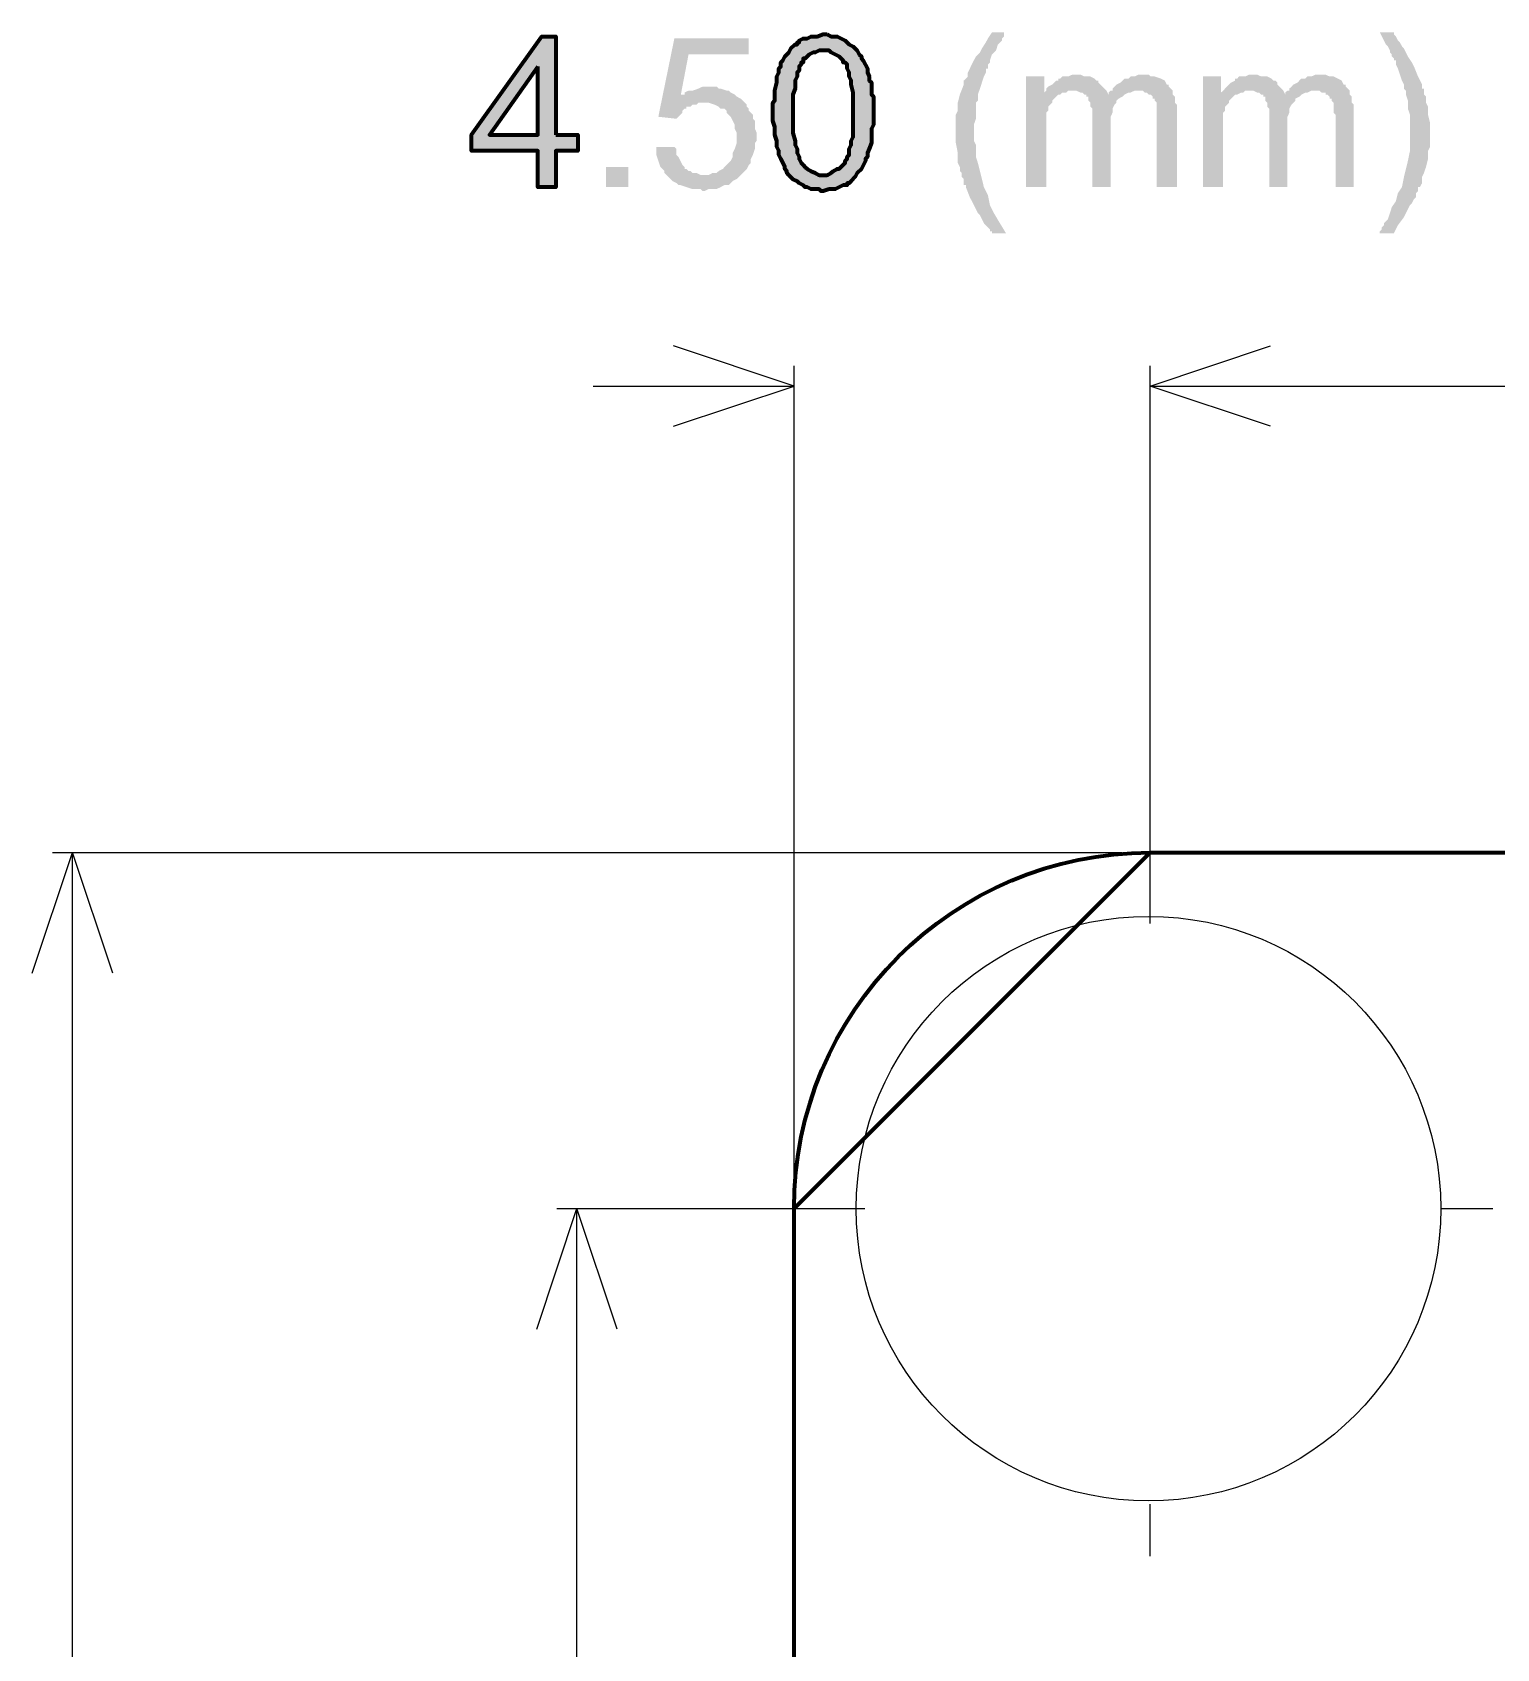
# Model space of a CAD drawing. Header units: millimetres. Extents: x 0.6 to 86.1, y 0.6 to 60.6.
# Drawn here: x 0.83 to 19.33, y 40.13 to 60.56 of the extents above; entities that cross this region are included whole.
import ezdxf

# ---------------------------------------------------------------- set-up
doc = ezdxf.new("R2010")
doc.units = ezdxf.units.MM
doc.layers.add('PDF3_0', color=7, linetype='Continuous')

msp = doc.modelspace()

# ---------------------------------------------------------------- hatches: boundary and pattern name
at = {"layer": 'PDF3_0', "true_color": 0x008000}
h = msp.add_hatch(color=96, dxfattribs=at)
h.paths.add_polyline_path([(7.442, 59.263), (7.721, 59.263), (7.721, 59.059), (7.442, 59.059), (7.442, 58.602), (7.214, 58.602), (7.214, 59.059), (6.375, 59.059), (6.375, 59.263), (7.265, 60.507), (7.442, 60.507)])
h.paths.add_polyline_path([(7.214, 60.126), (6.604, 59.263), (7.214, 59.263)], flags=16)
for points in [[(9.881, 60.279), (9.119, 60.279), (9.017, 59.746), (9.017, 59.771), (9.068, 59.771), (9.068, 59.797), (9.119, 59.821), (9.169, 59.821), (9.245, 59.847), (9.297, 59.872), (9.474, 59.872), (9.5, 59.847), (9.525, 59.847), (9.601, 59.821), (9.626, 59.821), (9.652, 59.797), (9.703, 59.771), (9.728, 59.746), (9.779, 59.72), (9.855, 59.644), (9.855, 59.618), (9.881, 59.593), (9.881, 59.568), (9.932, 59.517), (9.932, 59.466), (9.957, 59.44), (9.957, 59.339), (9.982, 59.288), (9.982, 59.187), (9.957, 59.161), (9.957, 59.085), (9.932, 59.008), (9.906, 58.958), (9.906, 58.907), (9.881, 58.882), (9.855, 58.831), (9.83, 58.805), (9.804, 58.781), (9.779, 58.755), (9.754, 58.73), (9.728, 58.704), (9.677, 58.679), (9.626, 58.628), (9.575, 58.628), (9.525, 58.602), (9.474, 58.577), (9.372, 58.577), (9.322, 58.552), (9.297, 58.552), (9.271, 58.577), (9.169, 58.577), (9.093, 58.602), (9.017, 58.628), (8.991, 58.628), (8.966, 58.653), (8.916, 58.679), (8.814, 58.781), (8.814, 58.805), (8.763, 58.856), (8.737, 58.933), (8.712, 59.008), (8.712, 59.11), (8.94, 59.11), (8.966, 59.085), (8.966, 59.008), (8.991, 58.984), (9.042, 58.882), (9.068, 58.856), (9.068, 58.831), (9.093, 58.831), (9.119, 58.805), (9.144, 58.805), (9.169, 58.781), (9.22, 58.781), (9.271, 58.755), (9.372, 58.755), (9.423, 58.781), (9.474, 58.781), (9.5, 58.805), (9.551, 58.831), (9.575, 58.856), (9.652, 58.933), (9.677, 58.984), (9.677, 59.034), (9.703, 59.085), (9.728, 59.161), (9.728, 59.288), (9.703, 59.339), (9.703, 59.39), (9.677, 59.44), (9.652, 59.491), (9.601, 59.542), (9.601, 59.568), (9.575, 59.593), (9.525, 59.593), (9.5, 59.618), (9.449, 59.644), (9.372, 59.669), (9.245, 59.669), (9.22, 59.644), (9.169, 59.644), (9.144, 59.618), (9.093, 59.618), (9.093, 59.593), (9.068, 59.593), (9.042, 59.568), (9.042, 59.542), (8.966, 59.466), (8.737, 59.491), (8.94, 60.482), (9.881, 60.482)], [(13.106, 60.558), (13.106, 60.533), (13.106, 60.507), (13.081, 60.482), (13.081, 60.456), (13.03, 60.406), (13.005, 60.33), (12.954, 60.279), (12.928, 60.203), (12.928, 60.177), (12.903, 60.152), (12.903, 60.101), (12.877, 60.101), (12.877, 60.05), (12.852, 60), (12.827, 59.923), (12.802, 59.847), (12.776, 59.771), (12.776, 59.695), (12.751, 59.669), (12.751, 59.466), (12.725, 59.39), (12.725, 59.187), (12.751, 59.136), (12.751, 58.984), (12.776, 58.907), (12.802, 58.805), (12.827, 58.704), (12.852, 58.602), (12.903, 58.501), (12.928, 58.374), (12.979, 58.272), (13.055, 58.145), (13.132, 58.018), (12.954, 58.018), (12.954, 58.043), (12.928, 58.043), (12.928, 58.069), (12.852, 58.145), (12.827, 58.196), (12.802, 58.247), (12.776, 58.272), (12.725, 58.374), (12.7, 58.424), (12.674, 58.475), (12.624, 58.602), (12.624, 58.628), (12.598, 58.628), (12.598, 58.704), (12.573, 58.73), (12.573, 58.781), (12.548, 58.805), (12.548, 58.856), (12.522, 58.907), (12.522, 59.034), (12.497, 59.161), (12.497, 59.517), (12.522, 59.568), (12.522, 59.669), (12.548, 59.771), (12.598, 59.898), (12.598, 59.949), (12.624, 59.974), (12.649, 60), (12.649, 60.05), (12.725, 60.203), (12.751, 60.253), (12.802, 60.304), (12.827, 60.355), (12.877, 60.431), (12.903, 60.482), (12.954, 60.558), (13.132, 60.558)], [(18.034, 60.558), (18.034, 60.533), (18.059, 60.507), (18.085, 60.456), (18.11, 60.431), (18.136, 60.381), (18.161, 60.355), (18.186, 60.304), (18.211, 60.253), (18.262, 60.177), (18.288, 60.126), (18.339, 60), (18.39, 59.898), (18.39, 59.847), (18.414, 59.847), (18.414, 59.771), (18.44, 59.746), (18.44, 59.669), (18.465, 59.618), (18.465, 59.517), (18.491, 59.415), (18.491, 59.11), (18.465, 59.059), (18.465, 58.958), (18.44, 58.856), (18.414, 58.781), (18.39, 58.73), (18.39, 58.653), (18.364, 58.602), (18.339, 58.602), (18.339, 58.552), (18.313, 58.526), (18.313, 58.475), (18.288, 58.45), (18.262, 58.399), (18.237, 58.374), (18.211, 58.323), (18.161, 58.221), (18.085, 58.12), (18.034, 58.018), (17.856, 58.018), (17.856, 58.043), (17.881, 58.069), (17.881, 58.094), (17.907, 58.12), (17.907, 58.145), (17.958, 58.196), (17.983, 58.272), (18.008, 58.349), (18.059, 58.424), (18.085, 58.526), (18.136, 58.602), (18.161, 58.73), (18.186, 58.831), (18.211, 58.933), (18.237, 59.059), (18.237, 59.517), (18.211, 59.593), (18.211, 59.695), (18.186, 59.771), (18.186, 59.821), (18.161, 59.847), (18.161, 59.898), (18.136, 59.949), (18.11, 60.024), (18.085, 60.101), (18.059, 60.152), (18.059, 60.203), (18.034, 60.203), (18.034, 60.228), (18.008, 60.253), (18.008, 60.279), (17.983, 60.304), (17.983, 60.33), (17.958, 60.381), (17.932, 60.406), (17.907, 60.456), (17.856, 60.558)], [(14.885, 60.024), (14.909, 60.024), (14.935, 60.024), (14.96, 60), (15.011, 60), (15.088, 59.974), (15.138, 59.949), (15.163, 59.898), (15.189, 59.898), (15.189, 59.872), (15.24, 59.821), (15.24, 59.771), (15.266, 59.746), (15.266, 59.669), (15.291, 59.644), (15.291, 58.602), (15.037, 58.602), (15.037, 59.669), (15.011, 59.695), (15.011, 59.72), (14.986, 59.72), (14.986, 59.746), (14.96, 59.771), (14.935, 59.771), (14.909, 59.797), (14.885, 59.797), (14.859, 59.821), (14.757, 59.821), (14.706, 59.797), (14.681, 59.797), (14.63, 59.771), (14.605, 59.746), (14.554, 59.72), (14.528, 59.695), (14.528, 59.669), (14.503, 59.644), (14.478, 59.593), (14.478, 59.542), (14.453, 59.491), (14.453, 58.602), (14.224, 58.602), (14.224, 59.593), (14.199, 59.618), (14.199, 59.669), (14.173, 59.695), (14.173, 59.746), (14.148, 59.746), (14.148, 59.771), (14.122, 59.771), (14.097, 59.797), (14.072, 59.797), (14.021, 59.821), (13.919, 59.821), (13.893, 59.797), (13.843, 59.797), (13.818, 59.771), (13.792, 59.771), (13.716, 59.695), (13.716, 59.669), (13.665, 59.618), (13.665, 59.568), (13.64, 59.542), (13.64, 58.602), (13.386, 58.602), (13.386, 60), (13.614, 60), (13.614, 59.797), (13.64, 59.821), (13.64, 59.847), (13.665, 59.872), (13.716, 59.898), (13.767, 59.949), (13.792, 59.949), (13.792, 59.974), (13.818, 59.974), (13.843, 60), (13.919, 60), (13.97, 60.024), (14.072, 60.024), (14.122, 60), (14.199, 60), (14.25, 59.974), (14.275, 59.949), (14.3, 59.949), (14.3, 59.923), (14.402, 59.821), (14.427, 59.771), (14.427, 59.797), (14.453, 59.821), (14.478, 59.821), (14.478, 59.847), (14.503, 59.872), (14.528, 59.898), (14.579, 59.923), (14.63, 59.974), (14.681, 59.974), (14.706, 60), (14.757, 60), (14.808, 60.024)], [(17.12, 60.024), (17.145, 60.024), (17.17, 60.024), (17.221, 60), (17.272, 60), (17.323, 59.974), (17.373, 59.949), (17.399, 59.898), (17.424, 59.898), (17.424, 59.872), (17.475, 59.821), (17.475, 59.771), (17.501, 59.746), (17.501, 59.669), (17.526, 59.644), (17.526, 58.602), (17.297, 58.602), (17.297, 59.517), (17.272, 59.542), (17.272, 59.669), (17.246, 59.695), (17.246, 59.72), (17.221, 59.72), (17.221, 59.746), (17.195, 59.771), (17.17, 59.771), (17.17, 59.797), (17.12, 59.797), (17.094, 59.821), (16.992, 59.821), (16.942, 59.797), (16.916, 59.797), (16.865, 59.771), (16.84, 59.746), (16.789, 59.72), (16.789, 59.695), (16.764, 59.669), (16.739, 59.644), (16.713, 59.593), (16.713, 59.542), (16.688, 59.491), (16.688, 58.602), (16.459, 58.602), (16.459, 59.593), (16.434, 59.618), (16.434, 59.669), (16.408, 59.695), (16.408, 59.746), (16.383, 59.746), (16.383, 59.771), (16.357, 59.771), (16.332, 59.797), (16.307, 59.797), (16.256, 59.821), (16.154, 59.821), (16.129, 59.797), (16.104, 59.797), (16.053, 59.771), (16.027, 59.771), (15.951, 59.695), (15.951, 59.669), (15.925, 59.644), (15.9, 59.618), (15.9, 59.568), (15.875, 59.542), (15.875, 58.602), (15.621, 58.602), (15.621, 60), (15.85, 60), (15.85, 59.797), (15.875, 59.821), (15.9, 59.847), (15.925, 59.872), (15.976, 59.923), (16.027, 59.949), (16.027, 59.974), (16.053, 59.974), (16.078, 60), (16.154, 60), (16.205, 60.024), (16.307, 60.024), (16.357, 60), (16.434, 60), (16.485, 59.974), (16.51, 59.949), (16.536, 59.949), (16.56, 59.923), (16.56, 59.898), (16.637, 59.821), (16.662, 59.771), (16.662, 59.797), (16.688, 59.821), (16.713, 59.821), (16.713, 59.847), (16.739, 59.872), (16.764, 59.898), (16.815, 59.923), (16.865, 59.974), (16.916, 59.974), (16.942, 60), (16.992, 60), (17.043, 60.024)], [(8.356, 58.602), (8.077, 58.602), (8.077, 58.856), (8.356, 58.856)]]:
    msp.add_hatch(color=96, dxfattribs=at).paths.add_polyline_path(points, flags=16)
h = msp.add_hatch(color=96, dxfattribs=at)
h.paths.add_polyline_path([(10.871, 60.533), (10.922, 60.507), (10.948, 60.507), (10.998, 60.507), (11.1, 60.456), (11.125, 60.431), (11.151, 60.406), (11.201, 60.381), (11.252, 60.33), (11.277, 60.279), (11.303, 60.253), (11.303, 60.228), (11.328, 60.203), (11.379, 60.101), (11.379, 60.05), (11.404, 60), (11.404, 59.949), (11.43, 59.923), (11.43, 59.771), (11.455, 59.746), (11.455, 59.39), (11.43, 59.339), (11.43, 59.161), (11.404, 59.085), (11.379, 59.034), (11.379, 58.984), (11.354, 58.958), (11.354, 58.933), (11.303, 58.831), (11.252, 58.781), (11.226, 58.73), (11.176, 58.679), (11.151, 58.653), (11.125, 58.653), (11.125, 58.628), (11.074, 58.628), (11.023, 58.602), (10.973, 58.577), (10.897, 58.577), (10.82, 58.552), (10.795, 58.552), (10.77, 58.577), (10.668, 58.577), (10.617, 58.602), (10.591, 58.602), (10.567, 58.628), (10.516, 58.653), (10.49, 58.679), (10.439, 58.704), (10.388, 58.755), (10.363, 58.781), (10.363, 58.805), (10.338, 58.831), (10.338, 58.856), (10.287, 58.958), (10.261, 59.008), (10.261, 59.059), (10.236, 59.11), (10.236, 59.187), (10.21, 59.263), (10.21, 59.365), (10.185, 59.44), (10.185, 59.669), (10.21, 59.695), (10.21, 59.821), (10.236, 59.923), (10.236, 60), (10.261, 60.05), (10.261, 60.101), (10.287, 60.126), (10.287, 60.177), (10.312, 60.203), (10.338, 60.253), (10.388, 60.304), (10.414, 60.355), (10.465, 60.406), (10.49, 60.406), (10.49, 60.431), (10.516, 60.431), (10.516, 60.456), (10.567, 60.482), (10.617, 60.482), (10.668, 60.507), (10.744, 60.507), (10.82, 60.533), (10.846, 60.533)])
h.paths.add_polyline_path([(10.82, 60.33), (10.795, 60.33), (10.77, 60.33), (10.719, 60.304), (10.693, 60.304), (10.642, 60.279), (10.591, 60.228), (10.567, 60.228), (10.567, 60.177), (10.541, 60.177), (10.541, 60.152), (10.516, 60.126), (10.516, 60.075), (10.49, 60.05), (10.49, 60), (10.465, 59.949), (10.465, 59.847), (10.439, 59.771), (10.439, 59.288), (10.465, 59.187), (10.465, 59.136), (10.49, 59.085), (10.49, 59.034), (10.516, 58.984), (10.516, 58.958), (10.541, 58.907), (10.567, 58.882), (10.591, 58.856), (10.617, 58.831), (10.668, 58.805), (10.719, 58.781), (10.77, 58.755), (10.871, 58.755), (10.922, 58.781), (10.948, 58.805), (10.998, 58.831), (11.023, 58.831), (11.1, 58.907), (11.1, 58.933), (11.125, 58.958), (11.125, 58.984), (11.151, 59.008), (11.151, 59.085), (11.176, 59.136), (11.176, 59.187), (11.201, 59.237), (11.201, 59.797), (11.176, 59.898), (11.176, 59.949), (11.151, 60), (11.151, 60.05), (11.125, 60.101), (11.125, 60.152), (11.1, 60.177), (11.074, 60.177), (11.074, 60.203), (11.049, 60.228), (11.023, 60.253), (10.973, 60.279), (10.922, 60.304), (10.897, 60.33), (10.846, 60.33)], flags=16)

# ---------------------------------------------------------------- linework, layer by layer
at = {"layer": 'PDF3_0', "color": 96, "lineweight": 70, "true_color": 0x008000}
for points in [[(7.442, 59.263), (7.721, 59.263), (7.721, 59.059), (7.442, 59.059), (7.442, 58.602), (7.214, 58.602), (7.214, 59.059), (6.375, 59.059), (6.375, 59.263), (7.265, 60.507), (7.442, 60.507), (7.442, 59.263)], [(10.871, 60.533), (10.922, 60.507), (10.948, 60.507), (10.998, 60.507), (11.1, 60.456), (11.125, 60.431), (11.151, 60.406), (11.201, 60.381), (11.252, 60.33), (11.277, 60.279), (11.303, 60.253), (11.303, 60.228), (11.328, 60.203), (11.379, 60.101), (11.379, 60.05), (11.404, 60), (11.404, 59.949), (11.43, 59.923), (11.43, 59.771), (11.455, 59.746), (11.455, 59.39), (11.43, 59.339), (11.43, 59.161), (11.404, 59.085), (11.379, 59.034), (11.379, 58.984), (11.354, 58.958), (11.354, 58.933), (11.303, 58.831), (11.252, 58.781), (11.226, 58.73), (11.176, 58.679), (11.151, 58.653), (11.125, 58.653), (11.125, 58.628), (11.074, 58.628), (11.023, 58.602), (10.973, 58.577), (10.897, 58.577), (10.82, 58.552), (10.795, 58.552), (10.77, 58.577), (10.668, 58.577), (10.617, 58.602), (10.591, 58.602), (10.567, 58.628), (10.516, 58.653), (10.49, 58.679), (10.439, 58.704), (10.388, 58.755), (10.363, 58.781), (10.363, 58.805), (10.338, 58.831), (10.338, 58.856), (10.287, 58.958), (10.261, 59.008), (10.261, 59.059), (10.236, 59.11), (10.236, 59.187), (10.21, 59.263), (10.21, 59.365), (10.185, 59.44), (10.185, 59.669), (10.21, 59.695), (10.21, 59.821), (10.236, 59.923), (10.236, 60), (10.261, 60.05), (10.261, 60.101), (10.287, 60.126), (10.287, 60.177), (10.312, 60.203), (10.338, 60.253), (10.388, 60.304), (10.414, 60.355), (10.465, 60.406), (10.49, 60.406), (10.49, 60.431), (10.516, 60.431), (10.516, 60.456), (10.567, 60.482), (10.617, 60.482), (10.668, 60.507), (10.744, 60.507), (10.82, 60.533), (10.846, 60.533), (10.871, 60.533)]]:
    msp.add_lwpolyline(points, close=True, dxfattribs=at)
for points in [[(10.82, 60.33), (10.795, 60.33), (10.795, 60.33), (10.77, 60.33), (10.719, 60.304), (10.693, 60.304), (10.642, 60.279), (10.591, 60.228), (10.567, 60.228), (10.567, 60.177), (10.541, 60.177), (10.541, 60.152), (10.516, 60.126), (10.516, 60.075), (10.49, 60.05), (10.49, 60), (10.465, 59.949), (10.465, 59.847), (10.439, 59.771), (10.439, 59.288), (10.465, 59.187), (10.465, 59.136), (10.49, 59.085), (10.49, 59.034), (10.516, 58.984), (10.516, 58.958), (10.541, 58.907), (10.567, 58.882), (10.591, 58.856), (10.617, 58.831), (10.668, 58.805), (10.719, 58.781), (10.77, 58.755), (10.871, 58.755), (10.922, 58.781), (10.948, 58.805), (10.998, 58.831), (11.023, 58.831), (11.1, 58.907), (11.1, 58.933), (11.125, 58.958), (11.125, 58.984), (11.151, 59.008), (11.151, 59.085), (11.176, 59.136), (11.176, 59.187), (11.201, 59.237), (11.201, 59.797), (11.176, 59.898), (11.176, 59.949), (11.151, 60), (11.151, 60.05), (11.125, 60.101), (11.125, 60.152), (11.1, 60.177), (11.074, 60.177), (11.074, 60.203), (11.049, 60.228), (11.023, 60.253), (10.973, 60.279), (10.922, 60.304), (10.897, 60.33), (10.846, 60.33), (10.82, 60.33)], [(7.214, 60.126), (6.604, 59.263), (7.214, 59.263), (7.214, 60.126)]]:
    msp.add_lwpolyline(points, dxfattribs=at)
at = {"layer": 'PDF3_0', "color": 96, "true_color": 0x008000}
for points in [[(10.452, 56.088), (8.928, 56.596)], [(14.952, 56.088), (16.476, 56.596)], [(14.952, 56.088), (16.476, 56.596)], [(10.452, 46.046), (10.452, 56.342)], [(14.952, 49.296), (14.952, 56.342)], [(14.952, 49.296), (14.952, 56.342)], [(7.912, 56.088), (10.452, 56.088)], [(8.928, 55.58), (10.452, 56.088)], [(16.476, 55.58), (14.952, 56.088)], [(14.952, 56.088), (28.892, 56.088)], [(16.476, 55.58), (14.952, 56.088)], [(14.952, 56.088), (17.492, 56.088)], [(0.825, 48.667), (1.333, 50.19)], [(1.079, 50.19), (14.596, 50.19)], [(1.842, 48.667), (1.333, 50.19)], [(1.333, 36.993), (1.333, 50.19)], [(14.952, 49.425), (14.952, 50.084)], [(7.2, 44.167), (7.709, 45.691)], [(7.455, 45.691), (11.346, 45.691)], [(8.217, 44.167), (7.709, 45.691)], [(7.709, 36.951), (7.709, 45.691)], [(10.533, 45.691), (11.192, 45.691)], [(18.626, 45.691), (19.286, 45.691)], [(14.952, 41.297), (14.952, 41.957)]]:
    msp.add_lwpolyline(points, dxfattribs=at)
at = {"layer": 'PDF3_0', "color": 216, "lineweight": 70, "true_color": 0x800080}
for points in [[(10.452, 45.691), (14.952, 50.19)], [(14.952, 50.19), (65.952, 50.19)], [(10.452, 14.692), (10.452, 45.691)]]:
    msp.add_lwpolyline(points, dxfattribs=at)
at = {"layer": 'PDF3_0', "color": 96, "true_color": 0x008000}
msp.add_circle((14.932, 45.691), 3.694, dxfattribs=at)
at = {"layer": 'PDF3_0', "color": 216, "lineweight": 70, "true_color": 0x800080}
for points in [[(10.452, 45.691), (10.452, 48.176), (12.466, 50.19), (14.952, 50.19)], [(14.952, 50.19), (14.952, 50.19), (14.952, 50.19), (14.952, 50.19)]]:
    msp.add_open_spline(points, degree=3, dxfattribs=at)

doc.saveas('drawing.dxf')
